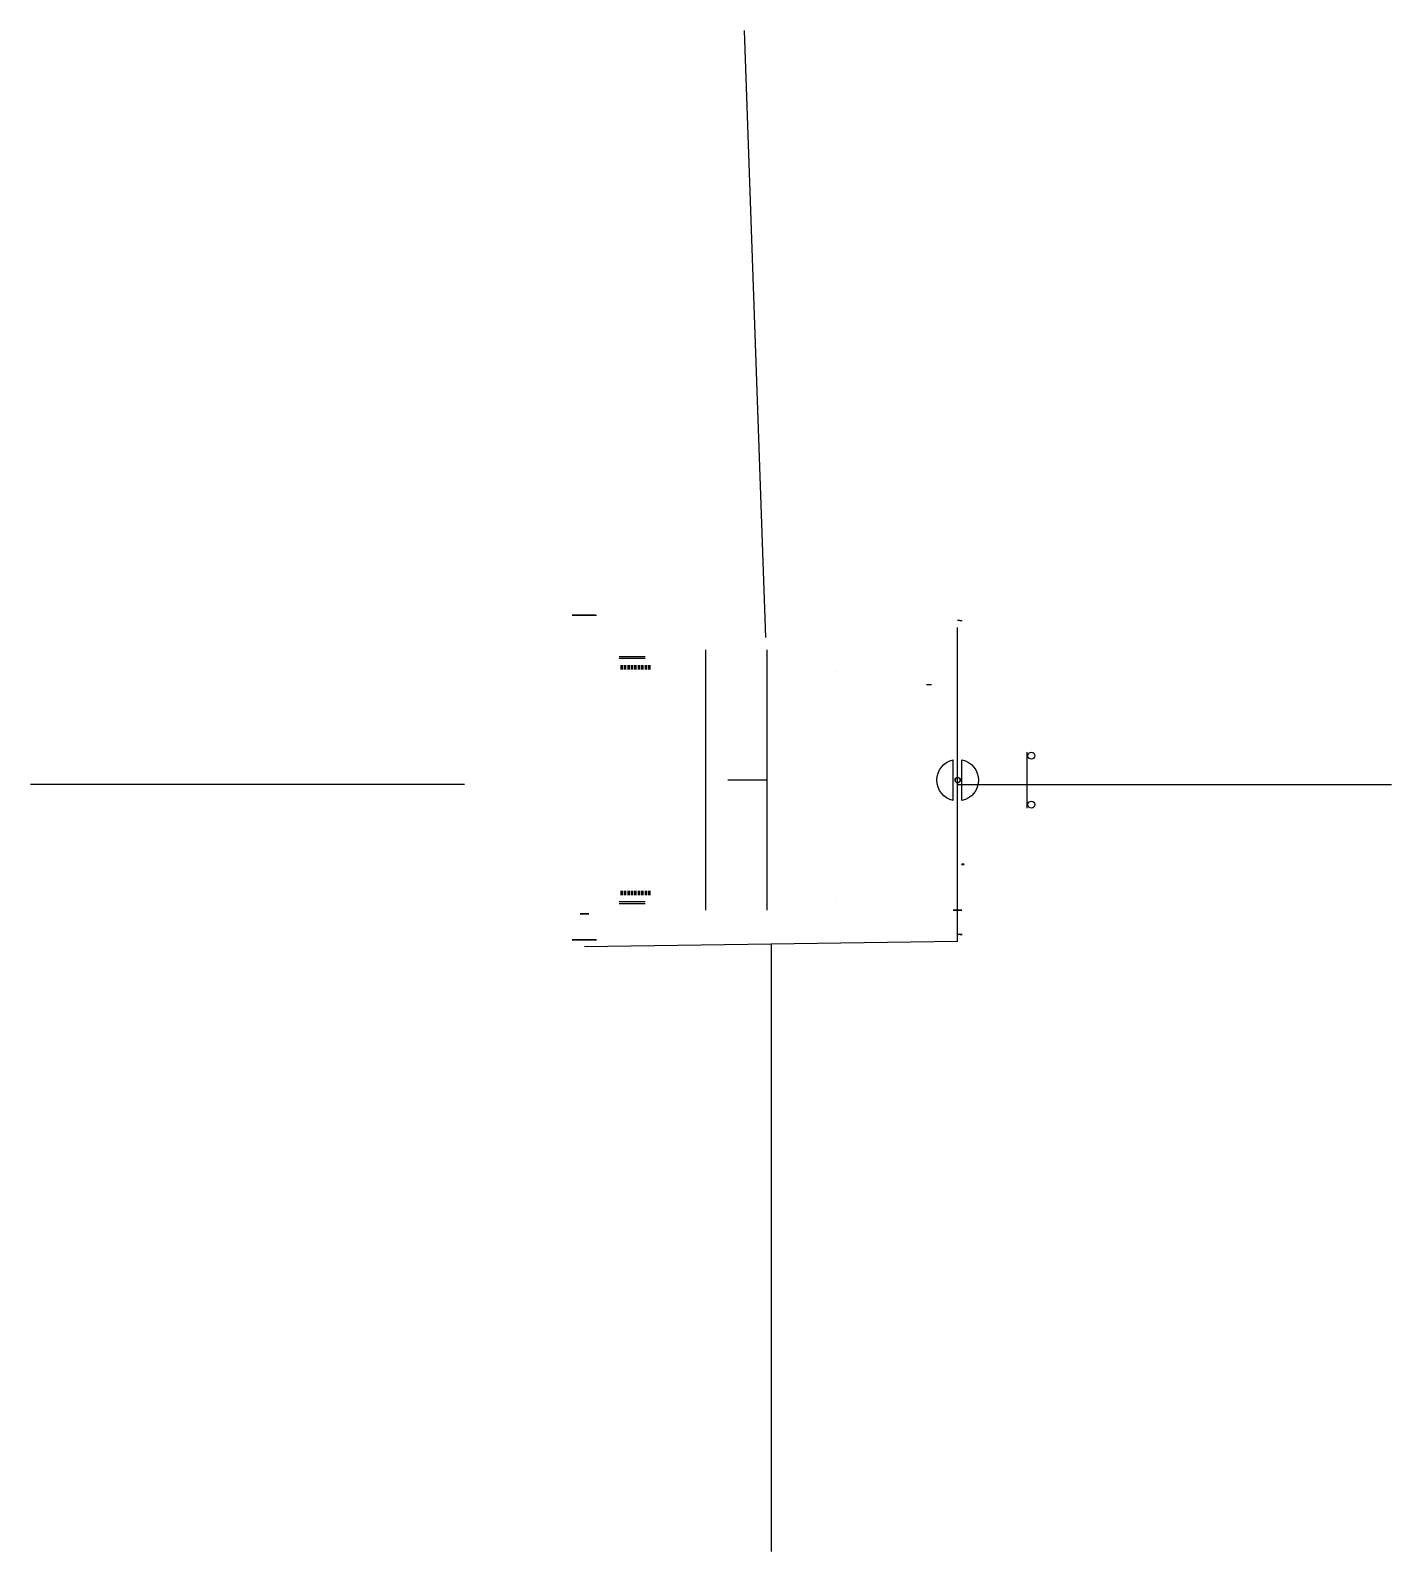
# Model space of a CAD drawing. Header units: millimetres. Extents: x 184 to 968, y 107 to 984.
import ezdxf

# ---------------------------------------------------------------- set-up
doc = ezdxf.new("R2010")
doc.units = ezdxf.units.MM
doc.header["$MEASUREMENT"] = 0
doc.linetypes.add('ACAD_ISO03W100', pattern=[30, 12, -18])
for name, color, linetype in [('ferestre', 141, 'Continuous'), ('inele metalice', 9, 'ACAD_ISO03W100'), ('osie', 104, 'Continuous'), ('prindere suspensii', 21, 'Continuous'), ('roata directie', 161, 'Continuous'), ('scaun vizitiu', 211, 'Continuous'), ('sistem prindere cai', 191, 'Continuous'), ('spite', 131, 'Continuous'), ('usa felinar', 31, 'Continuous')]:
    doc.layers.add(name, color=color, linetype=linetype)

# ---------------------------------------------------------------- blocks, each defined once
blk = doc.blocks.new('*U11')
at = {"layer": 'osie', "extrusion": (0.000189429, -1, 6.12323e-17)}
blk.add_circle((0, -44.5, 75), 2.5, dxfattribs=at)
at = {"layer": 'prindere suspensii'}
for centre in [(3.01, -48.5, -15), (3.01, -48.5, -48)]:
    blk.add_circle(centre, 0.5, dxfattribs=at)
at = {"layer": 'sistem prindere cai', "elevation": -11}
blk.add_lwpolyline([(40, -16.08), (40, 16.09)], dxfattribs=at)
at = {"layer": 'sistem prindere cai'}
for centre in [(42.5, 14.09, -1), (42.5, -14.08, -1)]:
    blk.add_circle(centre, 2, dxfattribs=at)
at = {"layer": 'spite', "extrusion": (0.000189429, -1, 6.12323e-17)}
for p, q in [((1.32, 92, -41.27), (2.66, 92, -38.03)), ((0.02, -89, -37.5), (0.02, -89, -41)), ((2.7, -89, -38.03), (0.02, -89, -37.5)), ((1.36, -89, -41.27), (2.7, -89, -38.03))]:
    blk.add_line(p, q, dxfattribs=at)
for centre in [(0, -44.5, -92), (0, -44.5, 89)]:
    blk.add_arc(centre, 3.5, 67.5, 90, dxfattribs=at)

msp = doc.modelspace()

# ---------------------------------------------------------------- linework, layer by layer
for p, q in [((607.42, 634.06), (595.22, 983.84)), ((595.22, 983.84), (595.22, 983.84, 200)), ((718, 458.85, 0), (718, 639.85, 0)), ((573, 476.85, 210.5), (573, 626.85, 210.5)), ((607.98, 626.85, 50.5), (607.98, 476.85, 50.5)), ((233.8, 549.35, 0), (183.8, 549.35, 0)), ((183.8, 549.35, 0), (183.8, 549.35, 250)), ((183.8, 549.35, 250), (183.8, 549.35, 350)), ((283.8, 549.35, 0), (233.8, 549.35, 0)), ((333.8, 549.35, 0), (283.8, 549.35, 0)), ((383.8, 549.35, 0), (333.8, 549.35, 0)), ((433.8, 549.35, 0), (383.8, 549.35, 0)), ((573, 551.85, 210.5), (573, 551.85, 200.5)), ((607.98, 551.85, 50.5), (585.53, 551.85, 50.5)), ((718, 549.35, 0), (768, 549.35, 0)), ((768, 549.35, 0), (818, 549.35, 0)), ((818, 549.35, 0), (868, 549.35, 0)), ((868, 549.35, 0), (918, 549.35, 0)), ((918, 549.35, 0), (968, 549.35, 0)), ((968, 549.35, 0), (968, 549.35, 250)), ((968, 549.35, 250), (968, 549.35, 350)), ((718, 458.85, 0), (503, 455.85, 0)), ((610.5, 457.35), (610.5, 107.35)), ((610.5, 107.35), (610.5, 107.35, 200))]:
    msp.add_line(p, q)
at = {"layer": 'ferestre', "extrusion": (0, 1, 6.12323e-17)}
for centre in [(-537.98, 155.5, 622.85), (-537.98, 155.5, 621.85)]:
    msp.add_arc(centre, 15, 270, 0, dxfattribs=at)
at = {"layer": 'ferestre', "extrusion": (0, -1, 6.12323e-17)}
for centre in [(537.98, 155.5, -481.85), (537.98, 155.5, -480.85)]:
    msp.add_arc(centre, 15, 180, 270, dxfattribs=at)
at = {"layer": 'inele metalice', "extrusion": (-1, -1.22465e-16, 6.12323e-17)}
for centre in [(-616.85, 195.2, -524.08), (-616.85, 195.2, -524.58), (-616.85, 195.2, -524.68), (-616.85, 195.2, -526.08), (-616.85, 195.2, -526.58), (-616.85, 195.2, -526.68), (-616.85, 195.2, -528.08), (-616.85, 195.2, -528.58), (-616.85, 195.2, -528.68), (-616.85, 195.2, -530.08), (-616.85, 195.2, -530.58), (-616.85, 195.2, -530.68), (-616.85, 195.2, -532.08), (-616.85, 195.2, -532.58), (-616.85, 195.2, -532.68), (-616.85, 195.2, -534.08), (-616.85, 195.2, -534.58), (-616.85, 195.2, -534.68), (-616.85, 195.2, -536.08), (-616.85, 195.2, -536.58), (-616.85, 195.2, -536.68), (-616.85, 195.2, -538.08), (-616.85, 195.2, -538.58), (-616.85, 195.2, -538.68), (-616.85, 195.2, -540.08), (-616.85, 195.2, -540.58), (-616.85, 195.2, -540.68)]:
    msp.add_circle(centre, 1.3, dxfattribs=at)
at = {"layer": 'inele metalice', "extrusion": (-1, 1.22465e-16, 6.12323e-17)}
for centre in [(-486.85, 195.2, -524.08), (-486.85, 195.2, -524.58), (-486.85, 195.2, -524.68), (-486.85, 195.2, -526.08), (-486.85, 195.2, -526.58), (-486.85, 195.2, -526.68), (-486.85, 195.2, -528.08), (-486.85, 195.2, -528.58), (-486.85, 195.2, -528.68), (-486.85, 195.2, -530.08), (-486.85, 195.2, -530.58), (-486.85, 195.2, -530.68), (-486.85, 195.2, -532.08), (-486.85, 195.2, -532.58), (-486.85, 195.2, -532.68), (-486.85, 195.2, -534.08), (-486.85, 195.2, -534.58), (-486.85, 195.2, -534.68), (-486.85, 195.2, -536.08), (-486.85, 195.2, -536.58), (-486.85, 195.2, -536.68), (-486.85, 195.2, -538.08), (-486.85, 195.2, -538.58), (-486.85, 195.2, -538.68), (-486.85, 195.2, -540.08), (-486.85, 195.2, -540.58), (-486.85, 195.2, -540.68)]:
    msp.add_circle(centre, 1.3, dxfattribs=at)
at = {"layer": 'osie', "extrusion": (0, -1, 6.12323e-17)}
msp.add_circle((502.98, 55, -474.85), 2.5, dxfattribs=at)
at = {"layer": 'roata directie', "extrusion": (-1.22465e-16, 2.24964e-32, -1)}
for p, q in [((715.48, 540.11, 85.5), (715.48, 563.58, 85.5)), ((720.48, 540.11, 85.5), (720.48, 563.58, 85.5))]:
    msp.add_line(p, q, dxfattribs=at)
msp.add_circle((-717.98, 551.85, -85.5), 1.5, dxfattribs=at)
for start, end in [(282.0247, 77.9753), (102.0247, 257.9753)]:
    msp.add_arc((-717.98, 551.85, -85.5), 12, start, end, dxfattribs=at)
at = {"layer": 'scaun vizitiu', "extrusion": (0, -1, 6.12323e-17)}
msp.add_line((702.98, 606.85, 95.5), (700.04, 606.85, 95.5), dxfattribs=at)
at = {"layer": 'sistem prindere cai'}
msp.add_circle((717.98, 551.85, 78.5), 1.5, dxfattribs=at)
at = {"layer": 'spite', "extrusion": (0, -1, 6.12323e-17)}
for p, q in [((499.48, 646.85, 55), (495.98, 646.85, 55)), ((499.48, 646.85, 55), (495.98, 646.85, 55)), ((499.75, 646.85, 56.34), (496.51, 646.85, 57.68)), ((499.75, 646.85, 56.34), (496.51, 646.85, 57.68)), ((499.75, 646.85, 53.66), (496.51, 646.85, 52.32)), ((499.75, 646.85, 53.66), (496.51, 646.85, 52.32)), ((500.51, 646.85, 57.48), (498.03, 646.85, 59.95)), ((500.51, 646.85, 57.48), (498.03, 646.85, 59.95)), ((500.51, 646.85, 52.53), (498.03, 646.85, 50.05)), ((500.51, 646.85, 52.53), (498.03, 646.85, 50.05)), ((501.64, 646.85, 58.23), (500.3, 646.85, 61.47)), ((501.64, 646.85, 58.23), (500.3, 646.85, 61.47)), ((501.64, 646.85, 51.77), (500.3, 646.85, 48.53)), ((501.64, 646.85, 51.77), (500.3, 646.85, 48.53)), ((502.98, 646.85, 58.5), (502.98, 646.85, 62)), ((502.98, 646.85, 58.5), (502.98, 646.85, 62)), ((502.98, 646.85, 51.5), (502.98, 646.85, 48)), ((502.98, 646.85, 51.5), (502.98, 646.85, 48)), ((504.32, 646.85, 58.23), (505.66, 646.85, 61.47)), ((504.32, 646.85, 51.77), (505.66, 646.85, 48.53)), ((504.32, 646.85, 51.77), (505.66, 646.85, 48.53)), ((504.32, 646.85, 58.23), (505.66, 646.85, 61.47)), ((505.46, 646.85, 52.53), (507.93, 646.85, 50.05)), ((505.46, 646.85, 52.53), (507.93, 646.85, 50.05)), ((505.46, 646.85, 57.48), (507.93, 646.85, 59.95)), ((505.46, 646.85, 57.48), (507.93, 646.85, 59.95)), ((506.22, 646.85, 53.66), (509.45, 646.85, 52.32)), ((506.22, 646.85, 53.66), (509.45, 646.85, 52.32)), ((506.22, 646.85, 56.34), (509.45, 646.85, 57.68)), ((506.22, 646.85, 56.34), (509.45, 646.85, 57.68)), ((506.48, 646.85, 55), (509.98, 646.85, 55)), ((506.48, 646.85, 55), (509.98, 646.85, 55)), ((499.48, 459.85, 55), (495.98, 459.85, 55)), ((499.48, 459.85, 55), (495.98, 459.85, 55)), ((499.75, 459.85, 56.34), (496.51, 459.85, 57.68)), ((499.75, 459.85, 56.34), (496.51, 459.85, 57.68)), ((499.75, 459.85, 53.66), (496.51, 459.85, 52.32)), ((499.75, 459.85, 53.66), (496.51, 459.85, 52.32)), ((500.51, 459.85, 57.48), (498.03, 459.85, 59.95)), ((500.51, 459.85, 57.48), (498.03, 459.85, 59.95)), ((500.51, 459.85, 52.53), (498.03, 459.85, 50.05)), ((500.51, 459.85, 52.53), (498.03, 459.85, 50.05)), ((501.64, 459.85, 58.23), (500.3, 459.85, 61.47)), ((501.64, 459.85, 58.23), (500.3, 459.85, 61.47)), ((501.64, 459.85, 51.77), (500.3, 459.85, 48.53)), ((501.64, 459.85, 51.77), (500.3, 459.85, 48.53)), ((502.98, 459.85, 58.5), (502.98, 459.85, 62)), ((502.98, 459.85, 58.5), (502.98, 459.85, 62)), ((502.98, 459.85, 51.5), (502.98, 459.85, 48)), ((502.98, 459.85, 51.5), (502.98, 459.85, 48)), ((504.32, 459.85, 58.23), (505.66, 459.85, 61.47)), ((504.32, 459.85, 51.77), (505.66, 459.85, 48.53)), ((504.32, 459.85, 51.77), (505.66, 459.85, 48.53)), ((504.32, 459.85, 58.23), (505.66, 459.85, 61.47)), ((505.46, 459.85, 52.53), (507.93, 459.85, 50.05)), ((505.46, 459.85, 52.53), (507.93, 459.85, 50.05)), ((505.46, 459.85, 57.48), (507.93, 459.85, 59.95)), ((505.46, 459.85, 57.48), (507.93, 459.85, 59.95)), ((506.22, 459.85, 53.66), (509.45, 459.85, 52.32)), ((506.22, 459.85, 53.66), (509.45, 459.85, 52.32)), ((506.22, 459.85, 56.34), (509.45, 459.85, 57.68)), ((506.22, 459.85, 56.34), (509.45, 459.85, 57.68)), ((506.48, 459.85, 55), (509.98, 459.85, 55)), ((506.48, 459.85, 55), (509.98, 459.85, 55))]:
    msp.add_line(p, q, dxfattribs=at)
for centre, radius, start, end in [((502.98, 55, -646.85), 7, 157.5, 180), ((502.98, 55, -646.85), 7, 180, 202.5), ((502.98, 55, -646.85), 7, 135, 157.5), ((502.98, 55, -646.85), 7, 202.5, 225), ((502.98, 55, -646.85), 7, 112.5, 135), ((502.98, 55, -646.85), 7, 225, 247.5), ((502.98, 55, -646.85), 3.5, 157.5, 180), ((502.98, 55, -646.85), 3.5, 180, 202.5), ((502.98, 55, -646.85), 3.5, 135, 157.5), ((502.98, 55, -646.85), 3.5, 202.5, 225), ((502.98, 55, -646.85), 7, 90, 112.5), ((502.98, 55, -646.85), 7, 247.5, 270), ((502.98, 55, -646.85), 3.5, 112.5, 135), ((502.98, 55, -646.85), 3.5, 225, 247.5), ((502.98, 55, -646.85), 3.5, 90, 112.5), ((502.98, 55, -646.85), 3.5, 247.5, 270), ((502.98, 55, -646.85), 3.5, 67.5, 90), ((502.98, 55, -646.85), 7, 67.5, 90), ((502.98, 55, -646.85), 3.5, 270, 292.5), ((502.98, 55, -646.85), 7, 270, 292.5), ((502.98, 55, -646.85), 3.5, 292.5, 315), ((502.98, 55, -646.85), 3.5, 45, 67.5), ((502.98, 55, -646.85), 3.5, 315, 337.5), ((502.98, 55, -646.85), 3.5, 22.5, 45), ((502.98, 55, -646.85), 7, 292.5, 315), ((502.98, 55, -646.85), 7, 45, 67.5), ((502.98, 55, -646.85), 3.5, 337.5, 0), ((502.98, 55, -646.85), 3.5, 0, 22.5), ((502.98, 55, -646.85), 7, 315, 337.5), ((502.98, 55, -646.85), 7, 22.5, 45), ((502.98, 55, -459.85), 7, 157.5, 180), ((502.98, 55, -459.85), 7, 180, 202.5), ((502.98, 55, -459.85), 7, 135, 157.5), ((502.98, 55, -459.85), 7, 202.5, 225), ((502.98, 55, -459.85), 7, 112.5, 135), ((502.98, 55, -459.85), 7, 225, 247.5), ((502.98, 55, -459.85), 3.5, 157.5, 180), ((502.98, 55, -459.85), 3.5, 180, 202.5), ((502.98, 55, -459.85), 3.5, 135, 157.5), ((502.98, 55, -459.85), 3.5, 202.5, 225), ((502.98, 55, -459.85), 7, 90, 112.5), ((502.98, 55, -459.85), 7, 247.5, 270), ((502.98, 55, -459.85), 3.5, 112.5, 135), ((502.98, 55, -459.85), 3.5, 225, 247.5), ((502.98, 55, -459.85), 3.5, 90, 112.5), ((502.98, 55, -459.85), 3.5, 247.5, 270), ((502.98, 55, -459.85), 3.5, 67.5, 90), ((502.98, 55, -459.85), 7, 67.5, 90), ((502.98, 55, -459.85), 3.5, 270, 292.5), ((502.98, 55, -459.85), 7, 270, 292.5), ((502.98, 55, -459.85), 3.5, 292.5, 315), ((502.98, 55, -459.85), 3.5, 45, 67.5), ((502.98, 55, -459.85), 3.5, 315, 337.5), ((502.98, 55, -459.85), 3.5, 22.5, 45), ((502.98, 55, -459.85), 7, 292.5, 315), ((502.98, 55, -459.85), 7, 45, 67.5), ((502.98, 55, -459.85), 3.5, 337.5, 0), ((502.98, 55, -459.85), 3.5, 0, 22.5), ((502.98, 55, -459.85), 7, 315, 337.5), ((502.98, 55, -459.85), 7, 22.5, 45), ((502.98, 55, -459.85), 7, 337.5, 0), ((502.98, 55, -459.85), 7, 0, 22.5)]:
    msp.add_arc(centre, radius, start, end, dxfattribs=at)
at = {"layer": 'usa felinar', "extrusion": (1, -6.12323e-17, 6.12323e-17)}
for p, q in [((648.19, 614.35, 179), (648.19, 614.35, 189)), ((648.19, 484.35, 179), (648.19, 484.35, 189))]:
    msp.add_line(p, q, dxfattribs=at)

# ---------------------------------------------------------------- block references
msp.add_blockref('*U11', (717.98, 551.85, 89.5))

doc.saveas('drawing.dxf')
